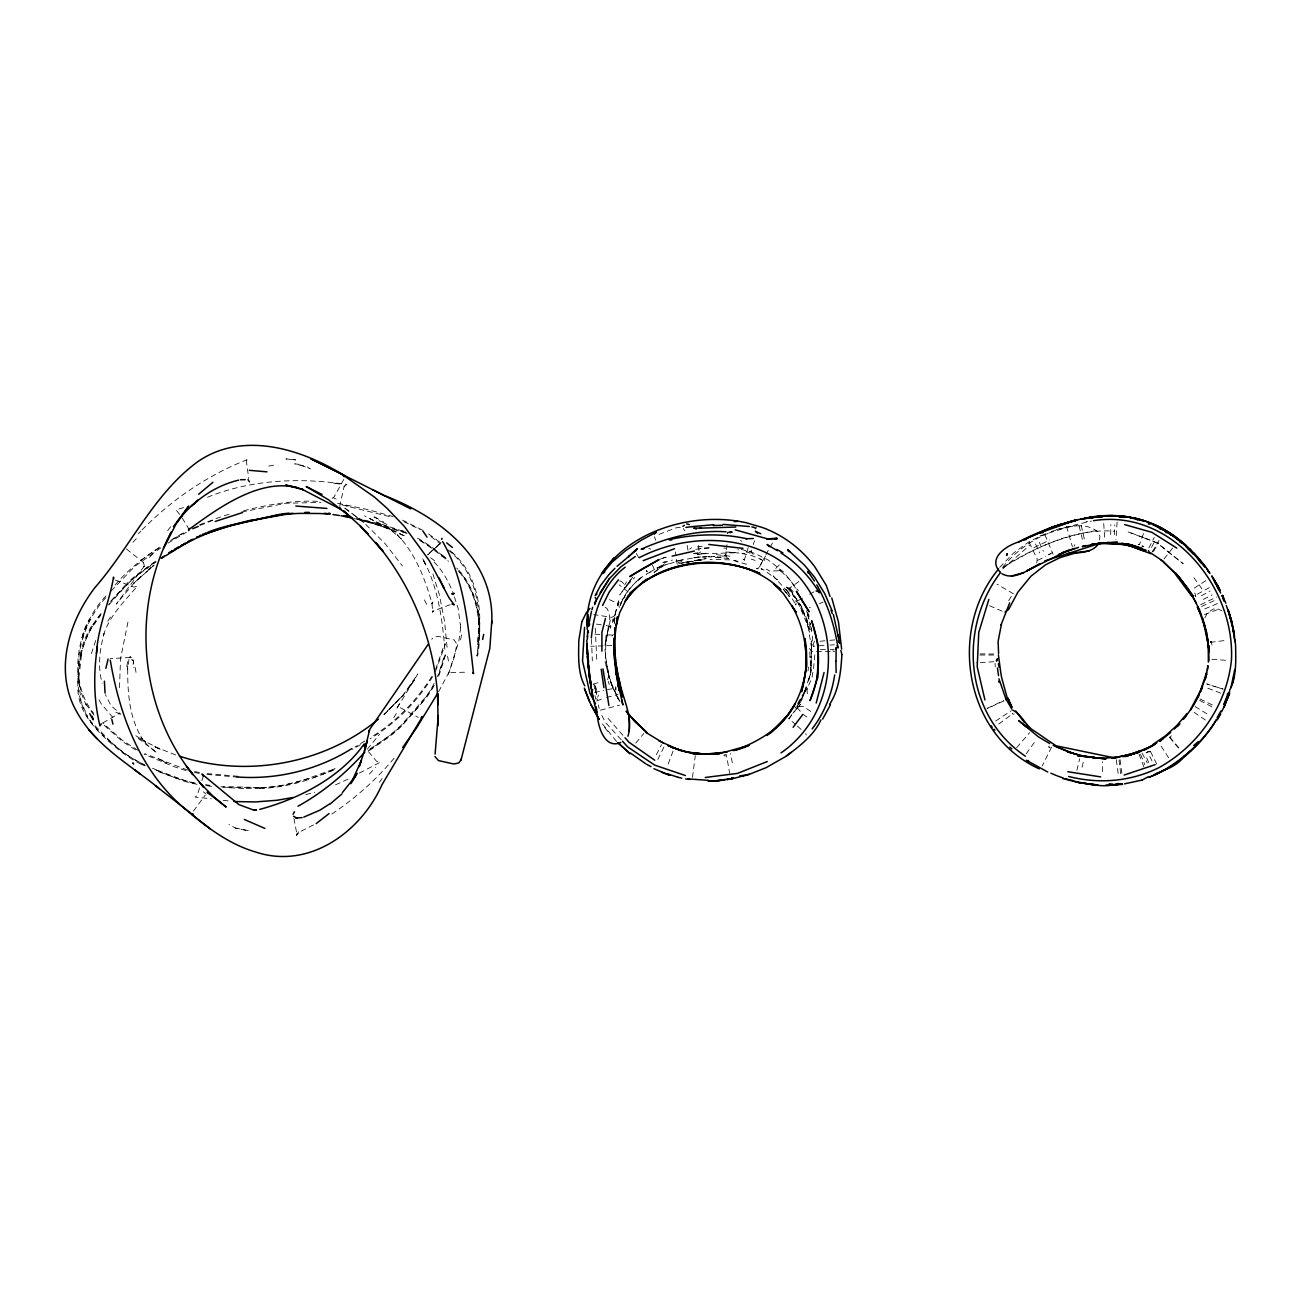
<?xml version="1.0" encoding="UTF-8"?>
<svg xmlns="http://www.w3.org/2000/svg" width="1301" height="1301" viewBox="0 0 1301 1301"><rect width="100%" height="100%" fill="white"/><g stroke="black" fill="none" stroke-linecap="round" stroke-linejoin="round"><path stroke-width="0.75" stroke-dasharray="5 3.75" d="M797.546 708.086C795.513 705.646 805.628 718.737 808.718 717.209M1102.451 771.623L1102.565 761.703M605.144 607.372L606.916 608.364C615.113 622.577 602.217 638.092 605.502 653.655A38.916 38.916 0 0 0 605.567 656.794L609.567 678.439L607.404 669.934M608.722 675.365L605.55 657.265L605.957 634.384M1110.68 534.613L1110.859 524.677M313.411 824.932L299.376 832.087L296.27 835.73L296.904 833.258L296.888 834.152L293.896 818.215M460.717 627.407L458.781 641.556L448.26 674.796L450.992 672.536L467.335 672.162M1120.08 759.686L1122.243 776.697M1114.307 534.744L1114.827 524.823M814.8 654.907L813.515 668.86A87.899 87.899 0 0 1 812.588 673.755C812.686 681.155 803.221 689.628 808.897 695.759M612.039 636.059L613.389 634.368M614.267 622.968L615.519 612.413L619.097 599.159L613.373 621.065L615.519 612.413L614.576 620.203M759.963 558.877L761.605 559.706L751.832 555.592L740.236 553.136L744.969 553.754L730.804 552.161L725.795 552.096L736.724 552.73L700.377 553.868L706.785 553.088L696.344 554.779L699.141 554.08L697.206 554.681L699.011 552.518L698.572 543.314M614.251 623.537L614.674 619.829M612.446 622.594L612.869 619.048M726.983 544.696L725.86 555.982L727.519 558.227L726.267 557.755L728.544 558.487L708.216 556.73L714.981 556.568L698.426 557.056L692.034 558.015L706.15 556.779L698.426 557.056L675.333 561.251L683.367 559.528L664.323 565.268L653.785 572.619L654.631 570.212L650.972 561.707M477.191 655.883C481.24 631.782 480.15 605.908 468.116 584.1A68.611 68.611 0 0 0 462.294 575.14L460.131 572.456M608.152 628.107L605.762 642.678L610.299 619.959M1119.055 759.947L1121.055 776.941M133.125 664.323L133.548 661.184L131.531 657.428L110.276 658.615M605.957 641.165L605.827 642.076A27.093 27.093 0 0 0 605.664 644.467M126.815 666.567L127.693 660.583M808.002 670.926L808.572 666.99M1117.104 521.994L1115.965 539.801M610.641 626.269L610.315 628.253L610.624 623.488L610.706 625.326M344.472 486.818L344.261 485.81L339.772 505.813M105.999 595.907C79.036 624.09 69.116 669.82 86.273 705.24M105.788 597.744C78.158 627.277 66.676 680.325 93.688 713.306M80.548 655.119L78.141 676.422A129.303 129.303 0 0 0 78.011 682.749C75.377 710.574 96.209 731.162 115.724 747.327A129.986 129.986 0 0 0 141.175 764.256M81.443 655.281L79.036 676.455A132.344 132.344 0 0 0 78.922 681.041L80.971 701.223L87.785 717.16M613.796 621.423L614.414 618.105M619.309 607.583L618.463 603.875L608.25 599.094M460.554 639.816L461.611 634.904M608.152 628.009L608.673 626.285M751.376 550.128L751.458 552.665L753.442 554.486L746.01 551.591M656.387 754.694L661.461 744.676M127.937 622.154L120.521 658.94L119.416 690.441M1082.074 767.232L1083.928 759.54M1076.886 770.257L1079.684 758.711M445.088 654.988L438.73 674.503M595.565 691.481L596.297 688.652L593.939 683.724L594.915 691.53M620.431 605.55L621.471 601.712M1099.524 539.915L1099.93 536.354L1098.19 532.028C1084.091 520.335 1063.99 527.848 1048.606 532.353M1051.566 747.099L1042.182 765.98M608.787 675.609L607.648 679.659M748.221 547.493L744.253 560.162L746.302 564.244L731.487 559.902L709.988 559.381M1139.416 544.712L1138.489 544.436L1139.416 544.712L1143.628 533.247M199.573 787.918L197.069 795.594L195.036 797.041L211.396 798.863M201.915 780.665L203.086 777.039M91.428 653.606L96.079 639.246M797.562 706.817L797.806 706.069M753.295 544.501L754.564 540.744M618.463 603.875L619.097 602.005M692.474 777.429L695.303 755.718M620.414 604.249L626.171 593.402L633.929 583.97M677.203 564.276L675.463 551.933M620.105 605.144L621 602.883M673.056 751.116L667.218 766.484M435.607 669.397L444.649 643.751L445.527 643.946L435.233 671.999M804.603 691.774L806.457 687.432L801.595 700.263L795.968 709.061M1074.057 546.306L1074.772 544.712M622.659 599.371L629.96 588.003L639.376 578.766L635.099 582.815M803.693 693.693L806.116 688.831L795.025 708.069M1204.872 617.877L1207.458 612.755L1213.264 609.096L1217.687 608.803L1221.867 610.82M1148.864 547.997L1154.231 537.394M663.933 747.067L657.672 759.719M807.222 688.115L797.188 706.248M434.176 683.448L431.916 687.595A109.056 109.056 0 0 1 426.061 696.572L401.277 725.129A162.739 162.739 0 0 1 386.462 737.765L367.11 750.97M765.98 554.698L768.712 549.429M431.916 676.374C416.45 700.702 395.862 722.136 371.094 737.098M770.094 547.379L772.827 542.241M794.911 602.965L785.674 588.8L789.674 593.825L773.152 575.888L777.38 579.856L764.207 570.163L761.085 568.765L762.305 569.188L756.174 568.716L758.808 567.854L764.256 558.031M1151.531 547.379L1155.288 540.37M759.475 566.927L764.159 558.21M434.225 685.269L432.696 688.034A110.065 110.065 0 0 1 426.809 697.092L401.911 725.779A163.617 163.617 0 0 1 386.999 738.48L367.581 751.734M802.587 598.086L796.407 601.647L795.822 605.063L795.415 604.038M343.773 479.435L334.211 496.754L332.08 498.478M765.541 555.917L764.126 559.007L764.89 561.674L761.492 559.658M798.261 703.743L801.774 697.434L798.586 702.849M1152.426 551.803L1159.045 540.419M1036.702 563.073L1037.271 559.105L1028.619 541.281M1153.532 551.348L1158.589 542.81M1152.41 551.819L1153.076 550.697M1008.698 600.655L1011.511 596.004M438.6 691.79L448.845 672.406L453.707 659.038L456.944 644.141L454.098 639.897L438.047 636.384L433.623 637.279L431.704 639.263M432.615 676.699C416.987 701.776 395.602 723.567 370.135 738.74M798.082 707.468L800.391 704.296L788.487 718.9M393.731 717.745L397.602 711.566M658.745 568.618L662.713 565.984L657.103 567.87L657.509 569.139M624.643 584.913L626.529 581.954M107.723 621.195L111.756 615.015M92.859 624.708L100.6 613.861M93.607 625.196L100.6 615.34M296.872 834.51L298.677 831.827M627.342 584.393C623.049 593.76 627.115 581.628 618.853 580.701M384.202 714.574L403.359 694.701L417.816 673.951L396.138 709.63L399.228 703.955L400.562 707.842L418.337 717.436M1026.261 753.686L1035.694 740.529M632.855 576.961L619.748 594.996L631.701 578.457M193.442 811.043L205.233 795.122M153.811 565.203L133.661 583.547L116.244 604.087L145.24 564.845C142.118 567.203 145.712 568.163 143.435 562.569L144.72 560.764M379.404 782.259L382.169 778.518M167.666 530.694L170.659 526.677M408.856 687.644L414.661 679.886L403.082 695.336L384.055 714.688M101.218 613.812C75.247 645.133 66.367 700.41 98.567 730.609A232.359 232.359 0 0 0 109.138 740.952L125.303 754.157L145.127 765.492M1172.624 548.128L1164.005 559.023M792.813 713.338L794.553 711.045M791.691 715.046L788.959 718.77L795.854 724.803M628.448 582.864L631.05 579.677M796.732 706.524L801.595 700.263L811.027 672.032L811.417 646.662L811.304 649.687L812.231 647.166L814.67 645.995M598.525 695.043L597.631 697.271M724.738 555.56L725.584 554.486M779.299 564.943L773.266 570.928L781.202 570.749L779.006 569.952L781.917 571.789L779.006 569.952M367.337 749.197L379.567 734.268M635.782 743.115L643.832 733.406M108.796 604.932L127.368 584.263A141.142 141.142 0 0 1 137.321 575.449L156.169 561.869M115.187 584.913C128.067 569.496 144.118 557.186 161.064 546.534M110.439 601.534L126.75 583.612M1002.583 567.334C1014.455 552.616 1030.018 540.891 1047.5 533.638A23.564 23.564 0 0 1 1047.972 533.426M1016.683 747.603L1029.66 732.658M394.024 758.32C375.517 780.551 353.579 799.757 329.429 815.646M111.122 590.963L134.832 566.358L161.6 547.314M596.671 700.946L604.64 697.905M432.192 603.859L432.859 602.021L432.095 602.705A3.594 1.496 -15.2 0 0 432.176 603.875C425.004 578.994 415.686 553.51 397.195 534.727L401.537 539.183L390.219 529.588L364.508 515.83M344.131 486.59L346.814 484.476C300.255 477.434 251.565 479.337 207.477 497.242M149.355 557.462L153.941 552.518M369.321 774.079L375.55 767.411M132.881 542.322L137.922 536.923M403.082 695.336L384.088 714.314M615.064 615.633L611.763 617.325L593.841 614.609M138.329 533.719L140.801 531.166M999.705 567.35L1013.642 552.941L1030.067 541.086L1046.931 533.134M627.212 585.222L634.758 577.514M142.069 529.897C171.797 499.698 207.444 475.255 246.946 459.773L245.954 460.521L247.206 459.155L246.458 461.725L248.767 478.703M441.088 542.241L427.671 554.844L439.836 543.883L429.476 553.071M140.784 576.538L133.694 583.222L153.86 565.301M1147.807 751.702L1146.083 752.824L1148.946 751.458M150.77 567.61L148.542 569.594L154.087 565.057M638.319 580.36L640.58 578.343M1002.729 568.96L1029.807 545.152M1169.729 737.293L1171.485 735.781M621.992 599.777L625.049 597.208M653.98 572.684L664.648 563.642L646.158 574.294L650.76 571.936L648.109 572.212L646.223 570.537L646.841 571.562M596.622 698.67L597.663 699.873M798.895 581.514L789.756 588.036L786.991 587.694L788.146 588.572L786.373 586.995L788.146 588.572M998.81 724.006L1011.576 714.607L1014.178 713.94M1209.345 587.613L1195.44 595.24M689.611 549.152L691.579 547.77M154.477 562.455L134.117 577.514L115.317 596.509A349.79 349.79 0 0 0 108.699 604.331M155.665 561.121L136.751 574.749A142.362 142.362 0 0 0 126.75 583.612M995.639 721.047L1011.284 710.688M1205.799 580.718L1192.448 589.255M368.134 750.84L391.796 734.154A157.925 157.925 0 0 0 402.92 724.153L420.451 704.638L430.615 690.62A96.176 96.176 0 0 0 434.306 684.18M173.033 539.102L183.799 532.873M364.865 740.952L354.978 747.034M360.523 744.692L352.36 749.409M102.909 722.901L119.058 713.452L115.887 712.346M167.975 543.151L186.401 532.288M359.369 773.103L380.299 762.207L376.558 761.28L365.516 748.14M1201.441 595.76L1210.141 590.996M809.547 594.264L814.8 591.386M600.395 710.2L619.552 705.126M1203.36 599.387L1212.207 594.882M798.603 706.671L802.993 706.248L812.475 712.525M199.996 525.425L212.86 520.286M1037.661 560.357L1045.711 556.503M1033.872 547.672L1049.744 540.029M1201.571 606.461L1216.077 599.794M1200.628 604.656L1216.728 597.013M987.248 708.264L1003.494 700.67M1003.835 700.897L987.069 708.687M335.495 784.845L348.863 778.795M332.861 769.525L300.352 781.153A178.237 178.237 0 0 1 260.054 787.658M333.235 770.338L308.418 779.722M199.541 524.775L224.097 515.651M334.097 769.46L329.137 771.656A207.233 207.233 0 0 1 314.777 777.185L280.593 785.95A167.52 167.52 0 0 1 264.347 787.788L229.692 787.43A470.767 470.767 0 0 1 220.877 786.78M1217.411 603.583L1202.807 609.746M819.451 603.664L823.045 602.119M657.103 567.87L659.672 567.155M594.59 692.522L603.615 690.408M183.636 507.601L176.009 509.878L181.213 516.383M1048.834 533.052L1068.528 527.003A18.897 18.897 0 0 1 1069.796 526.759L1076.691 525.767M1204.482 614.641L1219.086 608.982M659.054 534.369L675.935 527.864L681.805 527.084M660.306 559.105L664.746 557.511L662.258 556.405M665.836 564.829L668.535 563.805M450.227 604.656L434.225 610.624L432.339 612.429L433.054 610.624L432.859 611.844L431.883 603.371M662.729 562.715L672.471 560.048M593.142 684.212L600.639 681.838M663.087 558.048L666.161 557.202L664.795 557.576M678.244 562.617L681.789 561.512M1210.272 642.352L1227.298 640.222M307.312 780.063L300.58 782.015A179.148 179.148 0 0 1 260.102 788.569M699.011 552.518L700.881 551.982M1040.182 535.866L1043.077 535.101M305.784 794.635L314.696 792.26M606.559 697.417L618.089 694.523M224.309 515.586L232.131 513.635M243.563 510.789C268.852 504.414 294.855 499.747 321.038 501.535M1056.136 529.572L1091.376 521.05M693.205 553.673L695.531 553.12M686.57 562.422L689.01 561.886M1096.434 530.597C1062.982 535.833 1031.351 548.794 1003.071 567.382C1036.523 547.07 1074.317 528.32 1114.469 531.182M241.531 512.074L285.862 503.259L320.989 502.446M611.795 645.556L590.687 646.272M607.486 689.595L616.576 687.985M268.689 466.116L276.658 464.587M723.958 754.954L726.332 754.499L729.698 773.347M691.449 561.398L685.773 562.439L704.752 559.528M694.701 553.413L697.678 552.876M700.019 559.902L693.921 560.959L701.353 559.902M1085.993 521.75L1087.669 521.457M695.726 549.266L708.167 547.981M612.137 635.051L604.949 634.823M802.993 612.495L798.375 603.306L808.116 626.643L811.417 646.971L811.336 640.791L811.027 672.032L808.279 682L810.474 671.511L810.799 662.29L810.897 667.689L809.45 648.353L811.564 651.622L834.364 651.638L832.819 650.825M697.303 546.957L702.215 546.29M701.158 548.518L700.214 548.632M694.913 553.494L698.344 553.104M819.972 641.247L827.875 640.531M829.843 640.352L835.762 639.816M993.98 661.705L976.108 662.892M245.775 830.282L235.139 827.989L228.911 824.265M809.385 657.086L811.466 656.924M829.94 645.085L834.396 644.792M809.401 607.583L810.458 607.518M819.045 645.784L824.509 645.426M260.054 787.56L223.024 786.503M260.102 788.455L245.027 788.552M722.12 556.08L725.86 555.982M709.403 547.9L704.475 548.03L708.492 547.965M820.411 649.638L826.249 649.557M830.201 649.524L834.234 649.508M979.864 655.005L995.704 655.053M980.141 653.899L995.915 654.045M243.645 788.52L222.959 787.398M131.531 657.428L129.384 657.363L130.409 656.533L128.588 659.916L129.01 658.989L127.563 669.543L127.758 665.787C127.4 691.595 128.864 719.648 144.151 741.505L140.866 736.821L147.224 744.855L156.901 752.872L135.45 736.155M248.296 830.656L235.139 827.989M118.358 713.615L120.944 714.282L111.187 705.874L105.332 694.588M717.144 556.861L721.177 557.17L719.177 556.991M594.882 634.156L600.916 634.563M238.197 776.29L205.233 773.428M238.034 777.185L203.281 774.111M723.714 548.046L725.73 548.176M1211.833 659.265L1227.64 660.453M723.909 755.767L725.682 755.962M211.705 786.357L207.591 785.885M716.331 554.633L732.382 556.438M223.154 800.326L228.537 800.928M209.77 785.235L205.672 784.731M205.574 785.17L209.835 785.706M335.219 483.37L341.106 484.183L333.121 483.061M663.949 561.869L666.388 562.195M596.411 624.09L602.282 624.984M748.937 551.152L750.986 551.478M337.577 503.292L367.711 509.553L393.13 516.562M341.984 504.918L392.837 517.424M606.185 625.651L613.308 627.115M737.83 549.705L738.643 549.851M196.923 784.275L195.134 783.918A126.441 126.441 0 0 1 183.783 781.104L155.73 770.599M194.565 771.542L201.59 773.005M194.369 772.42L200.956 773.786M1199.945 698.93L1215.362 706.443M193.865 783.202L175.407 777.884L152.819 768.875M356.279 518.009L383.681 524.856L401.83 530.808M345.562 505.504L348.115 506.089M357.84 519.294L359.58 519.701M358.669 519.018L385.177 525.767L406.01 533.02M383.876 521.977L379.046 520.839L387.844 524.856M360.572 519.928L361.564 520.156M353.563 518.432L371.663 522.791L392.251 529.979L371.663 522.791L358.149 519.489M362.556 520.4L367.5 521.587M358.003 519.441L382.396 526.531L405.749 536.5L369.939 518.579M368.557 521.831L402.383 531.995M648.711 548.485L650.776 549.071M741.115 549.282L751.571 552.405A45.242 45.242 0 0 1 754.954 553.527L766.858 559.349A26.313 26.313 0 0 1 768.501 560.211L783.365 571.773L798.391 590.8M751.279 559.202L755.133 560.373M1207.978 684.391L1206.743 683.919L1223.103 689.075L1211.865 685.627M175.684 754.97L154.803 746.758L153.258 745.945L161.6 749.88L140.183 738.919L145.566 741.814L133.678 734.366M187.523 770.078L144.818 753.686M185.978 770.534L173.391 766.484L144.102 754.157M1220.712 693.14L1205.328 687.253M402.432 520.124L423.15 530.466M403.944 521.668L420.044 529.523M115.399 580.067L133.938 587.125L137.369 586.084C124.229 601.696 108.064 616.95 102.893 637.425L104.047 633.587C99.705 649.638 97.51 667.023 102.21 683.236M1013.463 593.809L996.908 584.133M157.86 770.501L184.026 780.242A125.628 125.628 0 0 0 195.313 783.039M156.966 770.127L152.51 768.257M989.541 605.729L1003.917 611.893M126.457 549.038L143.435 562.569M144.948 765.899L141.24 764.126M144.395 764.646L141.646 763.329M740.464 540.647L741.863 541.314M333.625 497.876L336.081 499.08M1199.75 700.377L1213.735 707.825M734.707 560.211L737.895 561.918L736.708 560.487M627.96 591.809L619.178 584.832M766.289 569.106L769.834 571.139M138.02 750.319L123.01 740.789L102.714 722.949M135.564 749.929L122.473 741.521L101.868 723.226M419.491 539.817L428.566 545.526A197.085 197.085 0 0 1 448.048 560.471M1195.115 706.557L1209.897 715.648M428.533 533.93L442.356 543.964M430.875 536.5L440.567 543.981M1205.458 720.055L1193.96 712.265M344.749 508.057L352.099 513.537M430.582 557.755L435.851 561.723M345.058 508.349L363.955 522.628L384.998 543.525L402.497 566M353.579 514.676L363.955 522.628M131.499 659.591L133.548 661.184L133.905 667.803M789.756 588.036L793.334 591.874M442.356 555.104L448.585 560.324M441.787 555.803L448.601 561.528M203.363 791.837L206.013 794M780.844 571.123L789.837 579.791L797.09 590.296M1169.892 737.244L1179.812 748.986M1169.599 737.423L1179.991 749.864M450.081 550.616L453.675 553.966M797.334 726.104L801.806 730.04M795.496 600.834L796.407 601.647M111.658 742.611L116.293 746.628A129.124 129.124 0 0 0 141.581 763.459M447.983 549.868C476.329 571.903 483.159 611.08 476.735 644.678L477.63 644.792C483.582 612.495 478.118 574.993 452.179 552.405M110.731 741.781L91.688 722.331M434.095 562.065C443.202 571.106 449.414 583.011 453.756 594.915M1194.594 593.061L1195.717 594.508M787.203 587.71L795.041 597.858L792.179 593.435L801.058 607.99M456.765 568.049L457.854 569.22M683.367 528.548L684.846 530.922M621.195 739.749L605.664 722.624L600.135 712.314M1194.92 595.484L1195.782 596.46L1195.538 595.451M616.544 741.472L601.355 722.624M608.039 718.396L623.732 736.268M458.261 570.993L459.318 572.18M112.894 717.518L101.267 703.906L97.786 697.58M604.607 727.487L610.104 734.122M93.997 715.111L84.451 702.198M91.151 721.665L90.273 720.575M1140.587 754.385L1144.847 764.777M1193.863 577.693L1203.929 591.532M1168.607 757.767L1159.305 743.375M1142.083 753.051L1147.271 763.036M619.926 701.646L611.877 685.481L610.088 680.114L618.138 698.8L611.877 685.481L605.063 661.689L607.632 671.56M182.221 518.026L188.206 527.897M636.27 553.413L639.23 558.536M619.325 700.621L615.975 694.409M1012.227 713.094L1012.763 714.038M1156.719 764.11L1150.442 751.441A3.594 3.594 0 0 1 1150.084 750.173M424.402 599.907L427.59 605.99M814.491 640.954L812.93 645.215L812.312 635.815M422.776 558.731L426.094 565.854L422.776 558.731C437.852 586.377 442.259 618.251 444.828 649.232M1149.84 756.499L1151.987 760.971M1035.498 543.981L1039.743 552.958M1039.271 542.224L1043.386 551.266M802.18 608.624L810.377 627.049M1146.701 757.93L1150.702 767.021M807.726 612.722L809.352 616.446M1044.898 534.678L1053.013 554.161M807.222 613.617L810.523 625.017M1211.426 642.401L1211.963 644.971M612.999 687.969L610.917 682.57M813.06 645.491L813.385 646.321M654.403 536.695L655.85 540.387M1139.074 754.141L1143.79 766.793M806.555 610.836L808.799 617.308M608.185 681.301L609.275 684.57M454.391 596.85L458.147 608.413L460.733 627.765L460.603 624.301M1116.291 759.784L1118.584 776.762M807.173 624.106L808.539 628.464M432.908 573.92L439.234 594.264L444.535 621.13L447.3 649.573M1066.527 526.498L1072.414 546.778M807.742 614.43L810.458 624.773M805.823 733.585L806.213 735.016M1079.131 526.011L1082.578 540.126M809.238 630.904L809.596 632.335M595.614 691.026L595.842 692.002M598.314 704.947L599.159 708.427M732.3 762.858L730.56 753.621M595.029 695.693L595.874 699.271M1081.229 525.506L1084.497 539.671M594.947 685.285L596.541 692.327M810.946 626.936L811.808 630.79M688.001 550.323L686.961 544.501M811.125 628.155L811.71 631.554M447.577 656.143L448.991 664.291M135.206 667.478L136.475 675.138M608.835 676.13L608.966 677.219M1103.72 523.49L1104.744 539.297M595.256 628.09L596.866 662.046M995.07 663.299L995.216 666.876M591.516 639.328L592.329 660.859M605.502 654.582L605.55 657.265M81.898 637.766A68.563 68.563 0 0 1 89.33 619.26M141.012 560.276A410.157 410.157 0 0 1 161.064 546.436M170.594 540.452A410.157 410.157 0 0 1 185.474 531.816M82.76 637.978A67.441 67.441 0 0 1 90.111 619.699M458.96 570.391A72.01 72.01 0 0 1 470.198 587.076C480.801 608.364 481.451 632.888 477.63 655.932L476.735 655.818C480.508 632.953 479.955 608.592 469.368 587.499A70.758 70.758 0 0 0 459.334 572.164M401.976 530.45A157.795 157.795 0 0 1 403.749 531.215M404.611 531.621A157.795 157.795 0 0 1 406.367 532.418M417.458 538.11A157.795 157.795 0 0 1 442.145 555.348M80.174 655.037A84.907 84.907 0 0 1 92.534 624.496M438.567 676.097A124.863 124.863 0 0 0 440.112 672.178L445.527 655.086L444.649 654.891L438.925 672.78A120.928 120.928 0 0 1 437.315 676.715M335.154 768.468A233.237 233.237 0 0 1 334.015 769.005M81.052 655.216A84.142 84.142 0 0 1 93.282 624.984M402.529 531.67A157.519 157.519 0 0 1 407.733 534.044M420.044 540.663A157.519 157.519 0 0 1 441.576 556.047M595.695 690.18L596.525 694.327L595.695 690.18M641.23 577.611L640.011 578.538L642.938 576.359L641.23 577.611M1050.883 553.299L1048.541 554.811L1053.013 552.583L1050.883 553.299M1150.426 751.458L1148.881 751.945L1150.426 751.458M1211.491 641.556L1210.223 641.946L1211.491 641.556M686.196 562.065L678.163 563.821L706.118 558.601L686.196 562.065M295.522 459.871L285.944 458.911L295.522 459.871M299.067 464.343L294.644 463.855L307.28 466.961L310.24 468.864L299.067 464.343M744.123 559.658L743.147 559.544L744.123 559.658M1142.652 546.127L1141.855 545.981L1143.774 546.631L1142.652 546.127M1049.956 747.392L1048.671 746.855L1049.956 747.392M374.997 517.278L374.005 516.952L379.794 519.782L374.997 517.278M1143.888 537.655L1127.788 531.816L1157.109 542.924L1183.113 563.675L1157.109 542.924L1143.888 537.655M166.3 762.971L158.104 758.337L166.3 762.971M786.894 593.5L782.243 587.889L789.447 596.687L786.894 593.5M792.244 592.378L788.097 586.702L801.383 606.51L810.068 629.847L801.383 606.51L792.244 592.378M615.357 686.7L615.877 690.115L615.357 686.7"/><path stroke-width="1.5" d="M601.891 651.183L601.924 632.384L605.437 618.43M618.967 678.195C621.764 697.336 633.977 716.575 627.96 736.236M629.261 731.373L629.212 716.9M435.103 754.076L438.242 715.566L437.949 725.73M817.548 678.032L818.036 644.402L811.613 620.675C820.85 646.369 821.126 675.447 810.019 700.621L817.548 678.032L817.695 669.527M587.678 630.546L587.515 635.148M841.893 654.517L840.869 650.484M615.048 630.66L615.243 627.619M587.499 635.506L587.353 639.198M491.713 623.764C495.339 558.633 438.762 516.367 383.893 495.388M491.794 620.967L489.81 648.435L461.058 759.882L458.7 762.988L453.756 763.98L438.421 760.565L434.957 756.531M587.499 635.864L587.434 637.262M614.186 637.978L614.316 652.354M835.99 661.136L836.153 647.605L835.958 648.923M188.661 529.117L188.596 530.532L189.442 528.45L188.889 529.556C218.487 507.894 264.005 474.328 303.231 489.729L300.466 488.688M613.763 643.54L614.186 638.417M587.694 630.188L588.556 632.644M841.877 654.712C840.934 671.527 838.982 690.132 829.68 704.215M584.556 627.31L582.523 660.973L589.987 693.433L595.533 703.743M587.093 629.099L588.296 616.511M441.836 539.443L441.933 538.305M97.38 646.695C93.461 672.926 93.558 700.003 99.982 725.844L101.25 723.893M1207.474 670.064L1207.913 666.096M1208.353 662.128L1208.255 644.141M614.69 631.473L615.097 627.976M96.469 653.687C97.591 627.83 109.918 600.607 113.496 577.14L113.756 578.522M105.869 668.307L108.113 659.054M588.085 614.674L586.865 625.83C586.214 546.144 676.081 508.089 744.579 522.384A18.751 18.751 0 0 1 745.847 522.628L761.427 527.23A55.227 55.227 0 0 1 764.581 528.304L765.541 528.661A23.646 23.646 0 0 1 766.874 529.247C784.357 536.5 799.92 548.225 811.808 562.943A92.81 92.81 0 0 1 814.963 567.041L826.298 585.434L830.038 596.443M820.931 719.876C814.296 734.805 800.099 745.701 787.203 755.491A43.6 43.6 0 0 1 785.755 756.466L766.11 767.655L749.506 774.241M1007.299 698.165L1001.786 678.146A87.85 87.85 0 0 1 1000.859 673.251L998.42 655.021M581.856 621.943L578.929 639.702A35.046 35.046 0 0 0 578.75 642.596C578.555 656.81 577.823 673.235 584.751 685.822M1234.779 669.478L1231.022 687.465M834.689 674.959C831.729 694.425 824.151 713.224 812.166 728.902M1206.076 675.691L1207.946 665.754M1234.226 675.008L1232.584 682.879M591.337 637.913C593.874 611.161 603.225 584.1 625.196 567.155M482.655 639.474L483.663 634.433M357.303 773.331L350.896 783.69L361.434 760.288L359.157 766.696L364.914 749.409L369.712 729.406L428.257 644.271M591.451 611.421L588.361 626.562L589.776 624.073M461.058 759.882L461.302 758.971M816.199 703.06L824.053 672.519M364.914 749.409L367.126 741.147L364.475 750.937M1001.445 624.22L998.111 641.409L998.583 653.655M1205.002 679.886L1206.596 674.016M1205.1 679.659L1206.71 673.951M591.906 609.779L592.671 607.193M988.874 599.403L978.759 632.514L977.214 666.844L984.922 699.922M581.954 621.52L586.312 612.804L589.922 608.543M369.419 730.154L368.947 731.601L369.37 730.3M1200.628 690.717L1206.564 672.357M1184.235 756.125C1179.552 763.297 1169.664 768.647 1161.5 770.956M1229.673 691.27L1224.42 704.914M1227.461 698.247L1229.445 692.766L1225.298 703.516M1229.705 693.287L1223.997 707.386M594.72 604.656L596.59 599.403L595.175 597.403M1200.66 691.79L1202.612 686.424M1227.233 694.327L1228.908 692.685L1224.387 703.939M1228.339 693.27L1223.818 704.394M164.349 546.42L171.195 532.158C131.108 608.234 139.142 707.175 192.89 774.68L186.45 766.273L203.59 787.186L199.525 782.486L213.022 796.163L226.179 807.059L207.119 792.179L209.803 794.163M1001.006 625.033L1009.674 602.9M1197.912 696.864L1204.157 681.496M997.477 658.745L996.533 661.006L997.2 659.461M163.503 548.404L175.879 524.352L188.71 506.073L173.44 526.629M595.175 595.549L600.558 585.515L608.738 574.782M1224.908 705.028L1221.574 711.842M1228.908 692.685L1228.128 694.311L1229.071 692.36M830.412 704.866L822.671 719.063M602.574 605.518L609.356 591.825L618.382 579.823M635.734 550.86L637.474 548.68L628.416 556.893L630.871 554.535M1190.057 710.297L1202.335 687.448M1193.131 706.15L1198.92 695.58M1220.907 710.996L1217.02 717.859M293.083 814.198L294.481 811.694M1217.492 718.737L1220.305 713.777M1217.151 720.022L1220.745 713.794M996.42 660.534L997.151 659.298M1000.664 572.375C957.52 628.399 964.789 715.485 1025.416 756.223M437.591 693.449L416.889 727.34L402.676 747.473M594.476 603.03L609.177 578.945L620.951 566.748L635.278 556.503M600.103 592.801L609.177 578.945M1191.586 708.427L1192.155 707.565M1190.74 709.956L1191.391 708.964M355.515 776.079L342.342 792.651M998.566 568.992C947.811 630.172 964.496 734.886 1039.255 768.875M654.419 534.044L656.452 532.158L641.832 539.866L625.895 550.437L612.072 562.178L602.509 573.546L604.867 571.985M1185.227 716.981L1189.634 711.029M793.106 727.292L802.668 714.639M727.405 533.264L728.284 532.125M602.119 572.765L613.714 557.95M177.359 521.49L181.685 516.204L179.619 518.627C194.743 500.153 215.169 485.712 238.62 480.15M755.198 528.726L756.027 527.669M1183.308 719.404L1185.699 716.526M774.615 539.297C783.511 537.524 764.825 538.744 769.363 539.378L735.146 529.832M1186.984 713.55L1177.031 725.291L1165.696 735.634L1153.223 744.27M1099.036 543.021C1094.125 551.25 1084.237 552.177 1075.634 553.136A15.189 15.189 0 0 0 1074.659 553.315L1074.512 553.348A20.767 20.767 0 0 0 1073.26 553.673L1062.803 556.795A45.128 45.128 0 0 0 1059.421 557.918L1045.662 564.732L1031.01 576.164L1017.951 592.053L1008.568 609.551L1004.99 611.974M609.291 574.18L614.885 568.342M1148.035 776.892L1142.164 780.031M1177.421 726.478L1179.682 724.039M364.849 752.027C345.611 773.461 323.266 792.244 298.027 806.213M1174.38 728.999L1179.714 723.714M781.039 752.889C837.877 713.533 842.788 629.619 800.099 578.083C759.963 533.345 690.197 531.215 639.263 557.674M631.359 554.063L635.392 550.437M629.408 555.934L617.064 566.26M1190.708 750.742L1183.812 756.678M595.582 595.175L597.029 593.906M198.094 500.169L191.117 506.219L198.191 500.137M634.091 551.575L636.953 549.12L635.246 550.551M378.412 719.16C324.128 764.126 246.198 778.193 179.359 756.125M329.657 804.392L341.887 793.968M629.619 593.337L646.369 579.14M1229.624 690.213C1236.552 677.626 1235.82 661.201 1235.625 646.987A35.029 35.029 0 0 0 1235.446 644.093L1232.828 628.155M198.646 494.282L212.876 482.313M1168.152 734.61L1170.672 732.479M1193.749 745.473L1198.351 741.603M1160.232 740.936L1167.339 735.114M1118.291 783.397C1104.419 788.699 1087.831 783.592 1073.618 781.185M316.159 823.631L329.039 813.597M786.373 755.832L791.089 752.385M1129.886 517.652L1143.612 521.018M1159.939 741.294L1161.045 740.529M766.891 735.504L770.062 733.357M1156.865 742.822L1148.978 747.538M1159.955 740.773L1163.045 738.724M682.879 526.32L684.359 525.344M329.234 804.181L319.965 810.149L303.784 817.109M161.991 558.08L164.381 556.552M165.569 555.803L176.286 549.25M168.675 552.795L169.862 552.063M171.065 551.348L172.252 550.616M174.643 549.185L175.83 548.469M177.034 547.754L178.139 547.103M177.489 548.534C209.656 527.832 248.003 520.937 285.065 514.497A166.886 166.886 0 0 1 300.645 513.375L319.526 513.521A177.928 177.928 0 0 1 330.031 514.253M1152.312 745.896L1155.174 744.221M181.489 545.168L182.612 544.534M182.888 544.891L174.757 549.64A495.47 495.47 0 0 0 171.358 551.689M183.717 543.899L184.84 543.265M1077.456 519.863C1057.079 524.856 1037.255 532.109 1018.716 541.948C1006.519 545.542 987.134 558.21 1000.095 572.082M1146.36 748.742L1152.572 745.31M184.482 543.997L193.182 539.297M421.101 717.697L422.532 716.444L381.876 784.926C360.832 832.201 308.906 869.735 255.793 852.057C228.976 844.284 206.501 827.013 185.474 809.303M187.962 541.541L189.979 540.468M351.79 748.628C317.623 770.029 276.788 780.031 236.603 776.925M190.971 539.931L191.979 539.411M1068.332 550.209L1026.961 570.781L1040.247 563.691C1029.237 568.992 1014.552 581.059 1001.868 573.692M1143.481 750.335L1150.897 746.741M196.793 537.004L197.719 536.549M1018.716 541.948L1052.688 526.872L1077.228 519.733L1066.495 522.644M1145.612 749.213L1144.132 749.896M197.232 537.28L201.167 535.459M729.845 532.629L732.154 532.06L729.682 532.011M199.59 535.687L200.533 535.248M741.18 747.945C762.971 739.131 784.487 724.836 795.399 703.418L787.674 714.997L770.387 733C798.863 711.159 811.515 673.398 804.929 638.563L806.783 665.901L801.546 691.742C809.71 663.168 806.848 631.538 791.821 605.681L796.131 612.299L783.511 593.776L773.51 583.58L780.844 589.727C744.481 554.34 683.318 554.909 642.938 582.458C677.024 559.853 722.657 557.023 759.898 573.448C716.168 553.624 653.931 559.755 625.196 601.241L632.888 591.191L628.253 595.468L619.683 612.69L616.137 625.732L617.455 616.788L614.43 640.385L614.462 656.306L614.202 648.223L614.381 654.533M202.371 534.435L203.281 534.044M202.452 534.906L230.017 525.637L278.495 514.513M1072.317 521.343L1040.133 532.808L1043.191 532.646M1063.063 524.108L1055.827 526.58M192.776 528.71L198.272 526.401M1140.001 751.685L1141.855 750.905M205.103 533.28L206.013 532.906M1048.704 528.873L1023.757 539.639L1026.538 539.443L1024.489 539.378M1048.899 528.385L1060.722 524.222M767.281 761.54L737.374 773.428L705.24 777.494M1151.499 746.27L1125.772 756.434L1139.871 750.937C1124.828 756.889 1108.485 759.15 1092.401 757.475L1096.32 757.849M207.835 532.174L213.429 530.125M643.149 560.666L674.471 548.713M743.961 747.246L748.725 745.457M1084.27 545.867L1082.269 546.599L1085.733 545.526M1124.877 756.385L1139.237 752.043M735.715 750.189L742.318 747.831M1058.477 554.454L1078.529 547.363M1116.193 784.666L1120.763 783.787L1112.274 785.267M620.805 742.497C604.851 749.441 598.249 727.194 597.403 715.826C591.5 692.799 587.076 669.186 587.206 645.345M1061.909 552.746L1074.642 548.388M1135.301 753.149L1132.992 753.913L1138.473 752.092L1114.778 757.963L1056.005 745.798L1034.815 731.341C1025.643 726.348 1021.773 714.021 1012.698 710.135M1124.145 775.071L1155.158 764.646M214.372 529.8L217.267 528.856M1055.81 526.173L1078.562 519.538L1104.045 515.863M1120.844 783.771L1119.527 784.194L1121.966 783.836M215.283 521.441L242.636 512.529M1044.703 560.942L1099.784 543.379L1128.016 544.745L1124.617 544.062M218.259 528.531L221.284 527.604M1142.099 780.047L1124.568 783.852M1061.99 524.124L1077.635 519.961M735.244 750.205L745.684 747.083M1124.698 756.434L1138.765 752.222M1132.081 754.206L1130.325 754.726L1138.408 752.336L1123.901 756.564M739.553 775.998L749.246 774.323M222.276 527.312L251.776 519.928M742.432 776.323L749.1 774.388M1011.397 576.05L1023.789 572.603M742.79 776.03L734.984 778.047M712.33 754.011L708.769 754.125L714.721 754.108L700.426 754.125L719.664 753.588L748.856 745.424M302.108 817.597L295.961 818.053L296.904 818.248L293.522 816.215M733.276 750.661L735.098 750.157M1067.308 522.238L1076.073 520.156M753.328 538.516L745.977 538.744L746.969 538.777C721.274 533.134 694.636 533.93 669.056 539.655L671.674 540.013M1070.284 521.912L1075.797 520.514M1127.804 755.848L1125.43 756.45M259.728 809.401C299.116 798.684 340.228 777.803 364.247 743.896L364.296 746.676M1073.91 520.514L1077.228 519.733M672.113 556.129L694.311 551.071M252.605 520.205L283.293 514.269A156.998 156.998 0 0 1 293.067 513.277M1149.71 523.441L1148.246 523.75L1151.092 523.701L1148.523 522.726M1082.692 546.615L1096.174 543.785L1117.217 541.85M734.057 778.193L719.908 780.242L725.064 779.819M1122.535 756.58L1125.609 755.93M733.52 778.323L726.82 779.575M728.414 779.299L732.918 778.372M733.016 778.47L730.869 778.844M1086.628 518.009L1100.223 516.123M1129.984 517.424C1163.127 522.579 1191.082 545.591 1209.686 572.57M1080.529 519.034L1104.614 516.172L1101.183 516.318M292.758 797.546L277.08 800.261L255.289 801.936L233.904 801.53M1085.327 518.27L1102.728 516.172M1096.174 543.785L1091.035 544.664L1094.743 544.013M1083.847 518.416L1090.791 517.326M1084.79 518.27L1103.671 516.155M727.064 779.559L729.064 779.234M256.508 809.97L253.809 810.149L256.021 810.035M452 603.989L454.277 604.884L449.121 597.972L429.119 560.357L404.253 526.287L386.852 508.106L374.395 497.047L342.244 474.475L344.082 476.686M1085.717 518.123C1118.486 510.903 1154.133 518.644 1179.909 540.37M1095.832 543.981L1101.752 543.037M1086.904 517.928L1107.541 515.7M279.357 514.383L284.952 513.602M1113.477 785.202L1122.552 784.324L1119.917 784.145M727.243 751.978L704.345 754.287L719.664 753.588M1118.73 757.215L1113.184 757.865M767.037 539.313L776.925 538.516L775.933 538.598M685.903 527.409L692.295 526.629M1067.47 553.559L1089.132 551.006M1102.191 517.034L1099.475 516.188L1100.971 516.074M692.262 526.629L713.794 524.71M717.111 753.637L718.298 753.507L698.979 753.962L693.84 753.312L704.654 754.206L685.155 751.702L671.739 747.294L667.82 745.473L678.748 749.799L658.908 740.871M707.793 754.206L718.298 753.507L712.672 753.962M720.868 780.389L713.273 780.99M712.525 781.072L721.079 780.356M1108.208 542.615L1092.385 544.127L1108.208 542.615L1125.707 543.997M240.522 479.76L245.173 479.63M1159.955 528.499L1162.622 528.694M714.899 753.848L716.022 753.751M689.92 779.462L685.611 778.941M719.209 780.567L708.086 781.202M1099.475 516.188L1100.955 516.318M1099.914 516.172L1116.209 515.846M1095.133 543.997L1104.923 543.233M1115.591 757.491L1111.526 757.784M718.038 780.649L708.882 781.088M775.445 538.63L777.429 538.5M734.301 521.587L737.7 521.376M1119.787 516.822L1121.364 516.725L1118.893 516.464M1109.2 542.582L1105.346 542.793L1107.46 542.68M713.371 525.555L722.38 525.262M1105.72 785.154L1116.892 784.568M1105.021 515.765L1113.136 515.603M1107.184 542.761L1106.029 542.81L1107.769 542.712M701.337 528.011L693.758 528.157L696.409 528.987M1073.195 780.649L1065.275 778.762M700.101 528.173L735.813 527.035M1093.474 520.693C1171.063 508.268 1235.121 586.653 1231.445 659.949C1226.843 705.24 1198.514 745.522 1159.061 767.59C1130.78 781.608 1099.101 784.259 1068.609 776.469M1165.875 532.629L1167.371 532.597M1108.712 515.684L1112.225 515.668M304.954 512.383L309.28 512.383M305.442 512.838L308.516 512.822M723.177 524.417L749.36 526.515M1113.396 515.684L1116.909 515.83M686.635 523.88L689.302 524.579M1102.89 543.135L1118.86 543.72L1131.74 546.274L1126.292 544.534M726.039 531.784C696.767 529.832 667.738 537.329 641.182 549.217L644.044 548.827M688.05 778.909L708.346 780.34M1118.079 515.895L1128.13 517.099M697.011 753.458L695.628 753.36L706.98 754.141L695.271 753.23M1095.881 784.926L1079.83 782.779M295.815 506.056L326.893 508.431M324.209 513.326L327.413 513.57M697.661 753.783L701.515 754.076M1117.657 516.367L1121.364 516.725M1118.6 515.993L1127.251 516.871M645.849 732.414L663.461 743.115M249.304 470.311L266.981 471.856M816.117 590.914L818.898 591.776L817.597 591.061M1109.249 783.82L1112.957 784.178M1088.124 784.145L1097.979 784.991L1078.562 782.617M1122.438 516.123L1130.032 517.148M1120.275 516.546L1123.788 516.952L1120.958 516.692M708.785 544.452L742.969 548.339M1096.174 757.816L1105.98 758.955L1077.504 755.67L1096.174 757.816L1080.985 755.572M1127.967 517.294L1117.982 516.107L1124.812 516.855M1067.796 771.704L1100.662 776.892M253.5 810.019L238.912 804.62L201.997 774.03L203.265 776.372M1136.163 518.595L1130.276 517.375M676.65 748.921L694.685 754.173M1083.863 756.011L1087.88 756.792M343.919 515.879L347.416 516.546M751.913 526.97L754.434 527.474M345.741 515.765L347.497 516.107M345.562 516.643L352.587 518.107M1121.738 543.168L1133.838 545.639M1125.902 544.371L1150.913 553.738M1129.821 544.843L1126.877 544.208L1128.569 544.696M1078.952 782.649L1063.015 778.632M679.577 750.319L694.734 753.686M681.708 778.177L677.967 777.266M1126.324 544.387L1131.008 545.542M1136.212 518.416L1145.726 521.164M296.872 487.468L285.635 485.078L302.417 489.42L341.171 509.52L339.707 507.13M1135.968 519.262L1137.92 519.782M677.723 777.201L667.543 773.802M1067.113 751.62L1084.351 756.483M1124.633 524.596L1151.775 532.288L1176.82 548.111M1068.007 751.929L1082.399 755.995M1127.723 543.932L1132.277 545.265M1129.512 544.485L1142.05 548.371M1161.451 528.369L1162.769 528.775M685.448 775.559L654.647 765.102L627.651 746.888L622.48 741.18M671.739 747.294L673.219 747.799M1126.243 544.631L1144.099 550.908M1057.046 775.819L1063.307 778.063M661.575 772.274L669.999 775.331L653.899 768.728M1152.784 524.596L1168.428 532.451L1186.691 546.501M650.988 766.631L646.743 764.37M1134.472 545.835L1146.23 550.372M731.634 777.608L733.032 778.161M1057.095 746.969L1074.463 753.832M1152.914 524.449L1158.378 526.726L1160.216 528.856M1053.208 745.473L1070.203 752.596M1152.637 523.945L1160.736 527.734M1050.883 773.184L1056.233 775.494M244.344 819.484L264.916 828.428M760.711 533.752L755.393 531.28L757.589 533.231M1159.565 528.125L1160.85 528.775M382.852 494.852L343.529 475.06C301.23 448.878 242.815 430.68 197.963 461.546C153.502 493.957 130.458 547.087 94.778 587.759C68.351 622.366 53.699 672.015 76.922 712.102C95.477 745.863 130.458 765.086 159.551 788.845M344.391 475.499L310.711 458.733L343.529 475.06M322.111 494.526L306.19 486.541L328.47 499.779L352.295 518.448L343.529 510.838L361.141 526.759L368.037 533.898L360.231 525.897L383.014 551.396L375.647 542.403C413.783 587.629 436.014 645.703 438.112 704.8L437.543 693.628L438.128 723.226M372.802 489.794L410.742 508.886M1162.135 529.426L1163.403 530.092M1026.359 760.272L1047.744 772.013M1164.021 530.434L1165.907 531.491M1162.346 529.003L1172.12 535.118M776.795 549.429L782.926 552.892M1166.525 531.849L1168.379 532.938M645.703 763.768L630.611 753.149M1049.728 743.57L1038.231 736.708L1018.683 720.543L1026.18 726.901M777.217 550.632L767.102 544.517L769.102 546.501M1168.428 532.451L1181.308 541.801M1150.426 552.73L1163.647 561.625M780.974 553.039C796.862 562.91 809.775 576.928 819.5 592.817L818.508 591.565M654.728 760.223L628.952 742.22L625.033 737.748M1173.144 535.833L1176.169 538.061M155.453 785.674L193.589 815.353L192.792 813.743M1177.177 538.825L1178.169 539.59M192.109 814.702L210.29 828.883M134.816 769.834L139.939 773.9M446.731 542.924L452.423 547.461M1179.161 540.387L1180.137 541.183M342.358 474.556L343.399 475.402M1180.349 540.712L1185.943 545.314M1179.503 541.427L1181.438 543.021M1181.113 541.98L1181.942 542.68M642.548 728.723L644.743 730.577M790.357 551.998L788.861 550.697L804.343 565.008L814.475 577.059L824.639 593.451L832.185 610.885M185.523 809.336C140.898 772.257 119.627 715.843 110.276 660.16M1183.406 543.932L1185.244 545.542M993.883 729.243L994.875 730.137M789.138 550.941L787.723 549.575L788.666 551.575M1009.787 747.116L1011.853 748.969M620.805 694.815L622.447 697.076L614.999 659.461L614.722 628.643M633.392 719.729L646.873 732.577L631.327 717.404L639.019 725.519M617.747 742.595L630.156 753.783L617.91 742.757M1160.785 559.658L1178.332 576.229L1193.537 596.297M473.499 673.154L472.816 672.519L473.548 673.625C468.474 631.392 465.725 581.368 442.698 541.671M1188.041 548.778L1189.13 549.819L1185.91 546.501M1189.39 548.664L1191.147 550.388M1163.988 562.26L1178.804 576.847L1192.253 595.777M1189.423 549.071L1204.482 566L1194.692 554.421M1189.244 550.047L1193.407 554.242M1190.708 550.697L1195.505 555.673M1193.44 552.714L1205.767 567.382M88.582 729.698L96.99 738.724M1196.562 556.812L1205.377 567.496M635.88 722.608L626.22 711.257L630.318 716.217L629.326 715.013M1198.823 560.243L1201.425 563.349M1175.958 573.204L1187.764 588.28L1196.335 603.046M838.413 640.661L839.665 643.149L833.388 614.479M1015.772 711.062L1024.651 722.819M1175.34 574.083L1191.716 596.037M1214.776 580.766L1211.768 575.953L1219.151 588.394L1216.598 583.873M837.047 645.719L838.088 647.996C834.413 625.374 828.265 605.599 816.817 584.865M1214.386 581.189L1217.866 586.962M1206.759 569.057L1208.971 572.18M1180.105 578.669L1192.497 596.362M1207.67 570.375L1209.816 573.481M1220.013 590.475L1214.549 580.522M1215.833 583.954L1216.516 584.946L1215.053 582.393M626.448 711.322L628.741 714.688M422.825 530.889L427.021 537.118M814.41 580.994L807.823 571.285L808.23 573.188M1011.739 709.045L1006.08 699.109M248.019 479.597L249.434 481.809M991.232 725.812L992.159 727.292M1213.215 578.929L1215.833 583.645M89.736 713.729L93.217 719.778L92.176 716.314M1219.72 590.166L1215.15 581.872M1148.474 550.599L1149.141 551.852M1216.858 584.832L1218.956 588.784M1216.663 585.759L1219.297 590.752M1217.362 585.45L1219.948 590.426M1012.097 707.354L1007.722 697.905L1011.69 706.915M1191.667 594.622L1199.571 609.958L1205.344 626.773M1199.798 611.942L1197.343 607.079L1201.343 615.715M1219.72 591.174L1220.631 593.012M590.735 704.248L599.192 719.388L590.735 704.248L584.312 688.148M1222.159 595.76L1223.07 597.598M439.006 577.855L444.357 588.719L443.446 586.881M998.615 681.22L999.152 682.375M1222.42 595.939L1223.086 597.387L1222.533 595.842M1222.338 595.533L1223.265 597.549M1222.257 595.468L1223.021 597.159M1222.468 595.598L1223.623 598.2M1222.664 595.777L1225.818 603.176M589.516 701.646L584.686 689.254M618.967 689.53L619.487 690.766L618.788 687.79M1009.186 701.239L1008.275 698.962M1222.615 597.679L1224.078 601.306M1226.241 605.404L1229.754 615.471M831.03 610.055L832.298 613.649M596.655 709.419L595.663 706.589L597.257 712.541M1197.749 606.673L1206.547 632.156L1209.036 651.768M998.957 678.829L1006.291 700.052M831.778 597.972L838.478 622.057L841.633 649.118M1227.884 609.519L1233.755 631.668M1228.762 612.641L1229.787 615.877M1228.583 611.128L1231.527 621.195M1228.551 610.754L1232.096 623.163L1235.039 641.637M1206.173 632.188L1205.702 630.676M1231.819 623.927L1232.421 625.911M1230.274 617.503L1232.714 626.578M1230.307 617.211L1231.185 620.366M1204.075 624.334L1205.295 629.082M1230.892 618.479L1232.21 623.781M621.829 700.052L622.886 704.931L618.772 686.505M111.788 719.404L112.959 724.12M999.119 667.169L998.404 663.738M1204.986 625.944L1206.499 633.034M1207.263 636.579L1208.011 640.125M1202.661 618.398L1208.743 647.15M618.723 681.708L621.618 695.563M839.373 641.783L839.535 642.629M590.752 680.765L591.158 683.025M608.917 705.467L602.981 668.925M617.699 682.228L619.195 690.766L616.121 673.186M592.768 696.425L589.369 677.008L587.206 648.939M998.534 675.593L997.444 667.982M591.191 686.343L590.15 680M1233.055 627.96L1234.47 636.368L1233.055 627.96L1233.381 630.936M1206.238 632.497L1208.548 646.451A27.093 27.093 0 0 1 1208.71 648.841L1208.873 658.046A38.997 38.997 0 0 1 1208.808 661.168M838.316 635.002L838.771 637.864L838.576 636.596M589.971 676.195L589.272 671.576M614.592 654.387L617.633 673.983M601.208 669.202L603.908 687.627M589.825 677.902L588.963 671.592M614.3 656.111L618.365 686.31M588.572 661.998L587.743 654.712M588.654 666.958L587.044 645.816M587.515 656.42L588.719 669.511M614.316 657.704L616.202 674.845M614.755 650.939L615.747 660.42M587.759 657.103L588.117 662.339M587.873 660.875L588.475 667.413M587.694 659.103L587.483 656.029M587.011 644.987L587.401 651.053L586.784 640.173M587.304 651.525L587.011 645.963M587.369 653.411L587.044 645.345M587.385 654.192L587.174 649.752M104.405 681.155L105.039 693.059M614.332 652.468L614.007 642.239M835.893 661.331L836.12 672.666M587.06 644.076L587.125 648.109M328.616 513.196A178.839 178.839 0 0 1 330.129 513.358M284.952 513.586A167.927 167.927 0 0 1 288.741 513.179M333.04 514.594A177.928 177.928 0 0 1 339.317 515.489M340.895 515.749A177.928 177.928 0 0 1 345.578 516.611M161.129 558.096A495.47 495.47 0 0 1 164.528 555.934M1028.619 760.841A41.486 41.486 0 0 1 1028.083 760.5M592.329 690.148A3.594 2 -11.5 0 1 592.736 689.741M1006.6 555.413L1007.267 553.673L1006.6 555.413M1216.468 719.697C1200.937 745.457 1177.177 766.565 1148.897 777.266C1171.811 768.924 1201.408 745.099 1216.468 719.697M640.873 569.675L629.749 576.554L659.103 559.56L640.873 569.675M1156.654 773.461L1153.629 775.087L1160.557 771.835L1156.654 773.461M452.049 593.874L454.13 593.451L452.049 593.874M1171.583 535.296L1168.64 533.101L1171.453 535.215M132.93 763.15L133.531 763.752L132.93 763.15M1029.026 728.251L1025.855 725.291L1029.026 728.251M809.011 611.616L796.488 591.435L809.011 611.616M1208.954 648.451L1208.418 645.02L1209.133 651.557L1208.954 648.451"/></g></svg>
